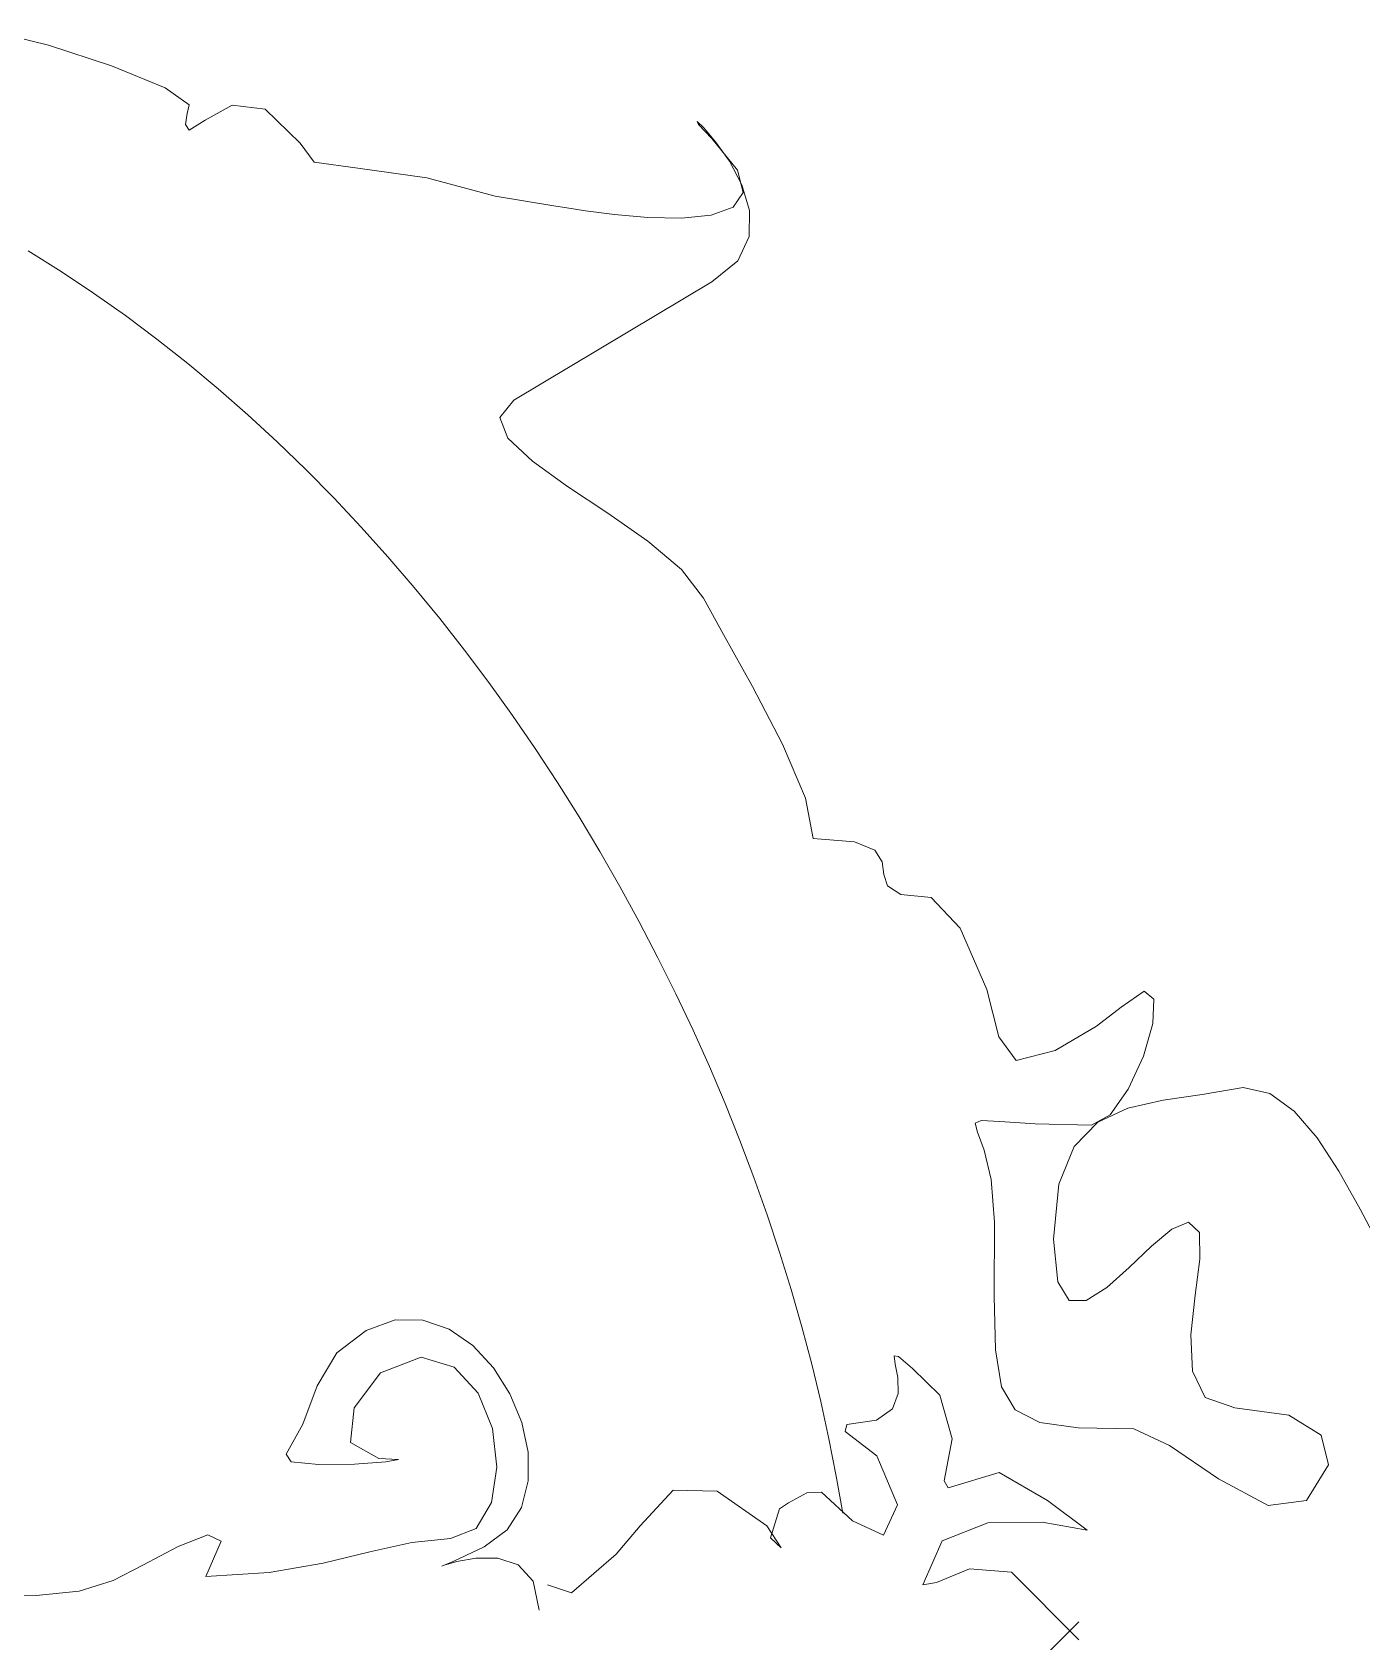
# Model space of a CAD drawing. Header units: centimetres. Extents: x 134057 to 145613, y 5028 to 39996.
# Drawn here: x 136083.9 to 136126.6, y 32875.5 to 32927.1 of the extents above; entities that cross this region are included whole.
import ezdxf

# ---------------------------------------------------------------- set-up
doc = ezdxf.new("R2010")
doc.units = ezdxf.units.CM
doc.layers.add('TEXT', color=3, linetype='Continuous', lineweight=20)

msp = doc.modelspace()

# ---------------------------------------------------------------- linework, layer by layer
at = {"layer": 'TEXT', "color": 2, "linetype": 'Continuous', "lineweight": 13}
for p, q in [((136084.397, 32926.734), (136082.711, 32927.149)), ((136086.421, 32926.072), (136084.397, 32926.734)), ((136088.14, 32925.365), (136086.421, 32926.072)), ((136088.91, 32924.814), (136088.14, 32925.365)), ((136088.849, 32924.543), (136088.91, 32924.814)), ((136090.293, 32924.804), (136089.421, 32924.328)), ((136091.346, 32924.679), (136090.293, 32924.804)), ((136088.789, 32924.182), (136088.849, 32924.543)), ((136089.421, 32924.328), (136088.91, 32924.002)), ((136092.479, 32923.586), (136091.346, 32924.679)), ((136105.431, 32924.076), (136105.214, 32924.279)), ((136105.214, 32924.279), (136105.267, 32924.183)), ((136088.91, 32924.002), (136088.789, 32924.182)), ((136105.267, 32924.183), (136105.695, 32923.731)), ((136105.812, 32923.632), (136105.431, 32924.076)), ((136092.921, 32922.974), (136092.479, 32923.586)), ((136105.695, 32923.731), (136106.512, 32922.717)), ((136106.253, 32923.004), (136105.812, 32923.632)), ((136094.324, 32922.784), (136092.921, 32922.974)), ((136096.545, 32922.468), (136094.324, 32922.784)), ((136106.65, 32922.25), (136106.253, 32923.004)), ((136106.512, 32922.717), (136106.695, 32921.998)), ((136098.736, 32921.881), (136096.545, 32922.468)), ((136106.897, 32921.428), (136106.65, 32922.25)), ((136100.686, 32921.565), (136098.736, 32921.881)), ((136106.695, 32921.998), (136106.37, 32921.532)), ((136100.966, 32921.52), (136100.686, 32921.565)), ((136101.636, 32921.414), (136100.966, 32921.52)), ((136102.57, 32921.291), (136101.636, 32921.414)), ((136103.639, 32921.197), (136102.57, 32921.291)), ((136104.714, 32921.176), (136103.639, 32921.197)), ((136105.667, 32921.273), (136104.714, 32921.176)), ((136106.37, 32921.532), (136105.667, 32921.273)), ((136106.891, 32920.595), (136106.897, 32921.428)), ((136084.801, 32919.469), (136083.741, 32920.131)), ((136084.801, 32919.469), (136083.741, 32920.131)), ((136106.525, 32919.81), (136106.891, 32920.595)), ((136105.695, 32919.129), (136106.525, 32919.81)), ((136085.843, 32918.775), (136084.801, 32919.469)), ((136085.843, 32918.775), (136084.801, 32919.469)), ((136099.333, 32915.338), (136105.695, 32919.129)), ((136086.869, 32918.051), (136085.843, 32918.775)), ((136086.869, 32918.051), (136085.843, 32918.775)), ((136087.878, 32917.296), (136086.869, 32918.051)), ((136087.878, 32917.296), (136086.869, 32918.051)), ((136088.87, 32916.513), (136087.878, 32917.296)), ((136088.87, 32916.513), (136087.878, 32917.296)), ((136089.843, 32915.702), (136088.87, 32916.513)), ((136089.843, 32915.702), (136088.87, 32916.513)), ((136090.799, 32914.864), (136089.843, 32915.702)), ((136090.799, 32914.864), (136089.843, 32915.702)), ((136098.884, 32914.776), (136099.333, 32915.338)), ((136091.736, 32914.001), (136090.799, 32914.864)), ((136091.736, 32914.001), (136090.799, 32914.864)), ((136099.142, 32914.116), (136098.884, 32914.776)), ((136092.654, 32913.112), (136091.736, 32914.001)), ((136092.654, 32913.112), (136091.736, 32914.001)), ((136099.928, 32913.373), (136099.142, 32914.116)), ((136093.553, 32912.199), (136092.654, 32913.112)), ((136093.553, 32912.199), (136092.654, 32913.112)), ((136101.059, 32912.564), (136099.928, 32913.373)), ((136102.355, 32911.703), (136101.059, 32912.564)), ((136094.433, 32911.263), (136093.553, 32912.199)), ((136094.433, 32911.263), (136093.553, 32912.199)), ((136103.635, 32910.808), (136102.355, 32911.703)), ((136095.293, 32910.305), (136094.433, 32911.263)), ((136095.293, 32910.305), (136094.433, 32911.263)), ((136104.718, 32909.894), (136103.635, 32910.808)), ((136096.133, 32909.326), (136095.293, 32910.305)), ((136096.133, 32909.326), (136095.293, 32910.305)), ((136105.424, 32908.976), (136104.718, 32909.894)), ((136096.953, 32908.327), (136096.133, 32909.326)), ((136096.953, 32908.327), (136096.133, 32909.326)), ((136106.063, 32907.81), (136105.424, 32908.976)), ((136097.752, 32907.308), (136096.953, 32908.327)), ((136097.752, 32907.308), (136096.953, 32908.327)), ((136106.995, 32906.143), (136106.063, 32907.81)), ((136098.531, 32906.271), (136097.752, 32907.308)), ((136098.531, 32906.271), (136097.752, 32907.308)), ((136099.287, 32905.217), (136098.531, 32906.271)), ((136099.287, 32905.217), (136098.531, 32906.271)), ((136107.958, 32904.288), (136106.995, 32906.143)), ((136100.023, 32904.147), (136099.287, 32905.217)), ((136100.023, 32904.147), (136099.287, 32905.217)), ((136100.736, 32903.061), (136100.023, 32904.147)), ((136100.736, 32903.061), (136100.023, 32904.147)), ((136108.695, 32902.557), (136107.958, 32904.288)), ((136101.427, 32901.961), (136100.736, 32903.061)), ((136101.427, 32901.961), (136100.736, 32903.061)), ((136108.944, 32901.26), (136108.695, 32902.557)), ((136102.095, 32900.848), (136101.427, 32901.961)), ((136102.095, 32900.848), (136101.427, 32901.961)), ((136110.269, 32901.155), (136108.944, 32901.26)), ((136110.927, 32900.885), (136110.269, 32901.155)), ((136102.74, 32899.722), (136102.095, 32900.848)), ((136102.74, 32899.722), (136102.095, 32900.848)), ((136111.16, 32900.515), (136110.927, 32900.885)), ((136111.214, 32900.111), (136111.16, 32900.515)), ((136111.331, 32899.741), (136111.214, 32900.111)), ((136103.362, 32898.584), (136102.74, 32899.722)), ((136103.362, 32898.584), (136102.74, 32899.722)), ((136111.757, 32899.47), (136111.331, 32899.741)), ((136112.734, 32899.365), (136111.757, 32899.47)), ((136113.657, 32898.388), (136112.734, 32899.365)), ((136103.961, 32897.436), (136103.362, 32898.584)), ((136103.961, 32897.436), (136103.362, 32898.584)), ((136114.519, 32896.417), (136113.657, 32898.388)), ((136104.536, 32896.278), (136103.961, 32897.436)), ((136104.536, 32896.278), (136103.961, 32897.436)), ((136114.9, 32894.898), (136114.519, 32896.417)), ((136119.569, 32896.36), (136118.826, 32895.846)), ((136119.881, 32896.101), (136119.569, 32896.36)), ((136105.086, 32895.112), (136104.536, 32896.278)), ((136105.086, 32895.112), (136104.536, 32896.278)), ((136118.826, 32895.846), (136118.041, 32895.241)), ((136119.845, 32895.32), (136119.881, 32896.101)), ((136105.612, 32893.938), (136105.086, 32895.112)), ((136105.612, 32893.938), (136105.086, 32895.112)), ((136115.456, 32894.133), (136114.9, 32894.898)), ((136118.041, 32895.241), (136116.71, 32894.458)), ((136119.544, 32894.272), (136119.845, 32895.32)), ((136116.71, 32894.458), (136115.456, 32894.133)), ((136106.113, 32892.757), (136105.612, 32893.938)), ((136106.113, 32892.757), (136105.612, 32893.938)), ((136119.06, 32893.21), (136119.544, 32894.272)), ((136122.751, 32893.274), (136121.433, 32893.046)), ((136123.6, 32893.071), (136122.751, 32893.274)), ((136106.589, 32891.571), (136106.113, 32892.757)), ((136106.589, 32891.571), (136106.113, 32892.757)), ((136118.477, 32892.386), (136119.06, 32893.21)), ((136120.182, 32892.864), (136119.047, 32892.606)), ((136121.433, 32893.046), (136120.182, 32892.864)), ((136124.383, 32892.508), (136123.6, 32893.071)), ((136117.878, 32892.056), (136118.477, 32892.386)), ((136119.047, 32892.606), (136118.077, 32892.151)), ((136125.118, 32891.656), (136124.383, 32892.508)), ((136114.139, 32892.123), (136114.335, 32892.213)), ((136114.215, 32891.831), (136114.139, 32892.123)), ((136114.433, 32891.256), (136114.215, 32891.831)), ((136114.335, 32892.213), (136114.936, 32892.178)), ((136114.936, 32892.178), (136116.073, 32892.099)), ((136116.073, 32892.099), (136117.878, 32892.056)), ((136118.077, 32892.151), (136117.323, 32891.379)), ((136107.039, 32890.38), (136106.589, 32891.571)), ((136107.039, 32890.38), (136106.589, 32891.571)), ((136114.66, 32890.32), (136114.433, 32891.256)), ((136117.323, 32891.379), (136116.834, 32890.169)), ((136125.82, 32890.586), (136125.118, 32891.656)), ((136107.464, 32889.184), (136107.039, 32890.38)), ((136107.464, 32889.184), (136107.039, 32890.38)), ((136114.765, 32888.942), (136114.66, 32890.32)), ((136116.834, 32890.169), (136116.66, 32888.401)), ((136126.505, 32889.366), (136125.82, 32890.586)), ((136107.862, 32887.986), (136107.464, 32889.184)), ((136107.862, 32887.986), (136107.464, 32889.184)), ((136127.189, 32888.067), (136126.505, 32889.366)), ((136114.756, 32886.571), (136114.765, 32888.942)), ((136119.801, 32888.172), (136120.455, 32888.719)), ((136120.455, 32888.719), (136120.991, 32888.942)), ((136120.991, 32888.942), (136121.344, 32888.612)), ((136121.344, 32888.612), (136121.358, 32887.761)), ((136116.66, 32888.401), (136116.796, 32887.025)), ((136119.085, 32887.486), (136119.801, 32888.172)), ((136108.234, 32886.787), (136107.862, 32887.986)), ((136108.234, 32886.787), (136107.862, 32887.986)), ((136121.358, 32887.761), (136121.208, 32886.598)), ((136118.369, 32886.844), (136119.085, 32887.486)), ((136108.579, 32885.586), (136108.234, 32886.787)), ((136108.579, 32885.586), (136108.234, 32886.787)), ((136114.798, 32884.845), (136114.756, 32886.571)), ((136116.796, 32887.025), (136117.165, 32886.429)), ((136117.709, 32886.43), (136118.369, 32886.844)), ((136121.208, 32886.598), (136121.07, 32885.33)), ((136117.165, 32886.429), (136117.709, 32886.43)), ((136095.519, 32885.805), (136094.588, 32885.47)), ((136095.519, 32885.805), (136094.588, 32885.47)), ((136096.417, 32885.8), (136095.519, 32885.805)), ((136096.417, 32885.8), (136095.519, 32885.805)), ((136097.259, 32885.509), (136096.417, 32885.8)), ((136097.259, 32885.509), (136096.417, 32885.8)), ((136098.021, 32884.983), (136097.259, 32885.509)), ((136098.021, 32884.983), (136097.259, 32885.509)), ((136108.897, 32884.385), (136108.579, 32885.586)), ((136108.897, 32884.385), (136108.579, 32885.586)), ((136094.588, 32885.47), (136093.647, 32884.746)), ((136094.588, 32885.47), (136093.647, 32884.746)), ((136121.07, 32885.33), (136121.12, 32884.167)), ((136093.647, 32884.746), (136093.016, 32883.693)), ((136093.647, 32884.746), (136093.016, 32883.693)), ((136095.058, 32884.103), (136096.355, 32884.61)), ((136095.058, 32884.103), (136096.355, 32884.61)), ((136096.355, 32884.61), (136097.423, 32884.288)), ((136096.355, 32884.61), (136097.423, 32884.288)), ((136098.678, 32884.273), (136098.021, 32884.983)), ((136098.678, 32884.273), (136098.021, 32884.983)), ((136111.685, 32884.637), (136111.541, 32884.651)), ((136111.541, 32884.651), (136111.574, 32884.39)), ((136111.685, 32884.637), (136111.541, 32884.651)), ((136111.541, 32884.651), (136111.574, 32884.39)), ((136112.132, 32884.251), (136111.685, 32884.637)), ((136112.132, 32884.251), (136111.685, 32884.637)), ((136114.988, 32883.66), (136114.798, 32884.845)), ((136094.206, 32882.986), (136095.058, 32884.103)), ((136094.206, 32882.986), (136095.058, 32884.103)), ((136097.423, 32884.288), (136098.188, 32883.456)), ((136097.423, 32884.288), (136098.188, 32883.456)), ((136099.208, 32883.432), (136098.678, 32884.273)), ((136099.208, 32883.432), (136098.678, 32884.273)), ((136109.188, 32883.185), (136108.897, 32884.385)), ((136109.188, 32883.185), (136108.897, 32884.385)), ((136111.574, 32884.39), (136111.659, 32883.954)), ((136111.574, 32884.39), (136111.659, 32883.954)), ((136113.005, 32883.392), (136112.132, 32884.251)), ((136113.005, 32883.392), (136112.132, 32884.251)), ((136121.12, 32884.167), (136121.531, 32883.316)), ((136093.016, 32883.693), (136092.565, 32882.46)), ((136093.016, 32883.693), (136092.565, 32882.46)), ((136098.188, 32883.456), (136098.646, 32882.319)), ((136098.188, 32883.456), (136098.646, 32882.319)), ((136111.671, 32883.442), (136111.487, 32882.954)), ((136111.671, 32883.442), (136111.487, 32882.954)), ((136111.659, 32883.954), (136111.671, 32883.442)), ((136111.659, 32883.954), (136111.671, 32883.442)), ((136115.428, 32882.917), (136114.988, 32883.66)), ((136094.09, 32881.869), (136094.206, 32882.986)), ((136094.09, 32881.869), (136094.206, 32882.986)), ((136099.587, 32882.511), (136099.208, 32883.432)), ((136099.587, 32882.511), (136099.208, 32883.432)), ((136109.45, 32881.988), (136109.188, 32883.185)), ((136109.45, 32881.988), (136109.188, 32883.185)), ((136111.487, 32882.954), (136110.98, 32882.588)), ((136111.487, 32882.954), (136110.98, 32882.588)), ((136113.406, 32881.988), (136113.005, 32883.392)), ((136113.406, 32881.988), (136113.005, 32883.392)), ((136121.531, 32883.316), (136122.48, 32882.986)), ((136122.48, 32882.986), (136124.211, 32882.749)), ((136092.565, 32882.46), (136092.023, 32881.497)), ((136092.565, 32882.46), (136092.023, 32881.497)), ((136099.791, 32881.562), (136099.587, 32882.511)), ((136099.791, 32881.562), (136099.587, 32882.511)), ((136110.027, 32882.445), (136109.967, 32882.229)), ((136110.027, 32882.445), (136109.967, 32882.229)), ((136110.98, 32882.588), (136110.027, 32882.445)), ((136110.98, 32882.588), (136110.027, 32882.445)), ((136116.215, 32882.511), (136115.428, 32882.917)), ((136117.45, 32882.343), (136116.215, 32882.511)), ((136124.211, 32882.749), (136125.255, 32882.106)), ((136098.646, 32882.319), (136098.791, 32881.081)), ((136098.646, 32882.319), (136098.791, 32881.081)), ((136109.685, 32880.793), (136109.45, 32881.988)), ((136109.685, 32880.793), (136109.45, 32881.988)), ((136109.967, 32882.229), (136110.989, 32881.442)), ((136109.967, 32882.229), (136110.989, 32881.442)), ((136113.145, 32880.645), (136113.406, 32881.988)), ((136113.145, 32880.645), (136113.406, 32881.988)), ((136119.232, 32882.309), (136117.45, 32882.343)), ((136120.384, 32881.778), (136119.232, 32882.309)), ((136125.255, 32882.106), (136125.488, 32881.158)), ((136092.023, 32881.497), (136092.187, 32881.252)), ((136092.023, 32881.497), (136092.187, 32881.252)), ((136095.001, 32881.361), (136094.09, 32881.869)), ((136095.001, 32881.361), (136094.09, 32881.869)), ((136099.797, 32880.636), (136099.791, 32881.562)), ((136099.797, 32880.636), (136099.791, 32881.562)), ((136110.989, 32881.442), (136111.651, 32879.872)), ((136110.989, 32881.442), (136111.651, 32879.872)), ((136121.956, 32880.702), (136120.384, 32881.778)), ((136092.187, 32881.252), (136093.066, 32881.161)), ((136092.187, 32881.252), (136093.066, 32881.161)), ((136093.066, 32881.161), (136094.223, 32881.175)), ((136093.066, 32881.161), (136094.223, 32881.175)), ((136094.223, 32881.175), (136095.222, 32881.246)), ((136094.223, 32881.175), (136095.222, 32881.246)), ((136095.627, 32881.324), (136095.001, 32881.361)), ((136095.627, 32881.324), (136095.001, 32881.361)), ((136095.222, 32881.246), (136095.627, 32881.324)), ((136095.222, 32881.246), (136095.627, 32881.324)), ((136098.791, 32881.081), (136098.618, 32879.943)), ((136098.791, 32881.081), (136098.618, 32879.943)), ((136114.915, 32880.905), (136113.276, 32880.414)), ((136114.915, 32880.905), (136113.276, 32880.414)), ((136116.464, 32880.013), (136114.915, 32880.905)), ((136116.464, 32880.013), (136114.915, 32880.905)), ((136125.488, 32881.158), (136124.782, 32880.008)), ((136099.58, 32879.786), (136099.797, 32880.636)), ((136099.58, 32879.786), (136099.797, 32880.636)), ((136104.447, 32880.339), (136103.394, 32879.196)), ((136104.447, 32880.339), (136103.394, 32879.196)), ((136105.86, 32880.309), (136104.447, 32880.339)), ((136105.86, 32880.309), (136104.447, 32880.339)), ((136109.891, 32879.602), (136109.685, 32880.793)), ((136109.891, 32879.602), (136109.685, 32880.793)), ((136113.276, 32880.414), (136113.145, 32880.645)), ((136113.276, 32880.414), (136113.145, 32880.645)), ((136123.553, 32879.853), (136121.956, 32880.702)), ((136098.618, 32879.943), (136098.124, 32879.112)), ((136098.618, 32879.943), (136098.124, 32879.112)), ((136107.455, 32879.196), (136105.86, 32880.309)), ((136107.455, 32879.196), (136105.86, 32880.309)), ((136108.152, 32879.938), (136107.861, 32879.737)), ((136108.152, 32879.938), (136107.861, 32879.737)), ((136108.743, 32880.258), (136108.152, 32879.938)), ((136108.743, 32880.258), (136108.152, 32879.938)), ((136109.215, 32880.279), (136108.743, 32880.258)), ((136109.215, 32880.279), (136108.743, 32880.258)), ((136110.207, 32879.361), (136109.215, 32880.279)), ((136110.207, 32879.361), (136109.215, 32880.279)), ((136111.651, 32879.872), (136111.2, 32878.895)), ((136111.651, 32879.872), (136111.2, 32878.895)), ((136117.743, 32879.06), (136116.464, 32880.013)), ((136117.743, 32879.06), (136116.464, 32880.013)), ((136124.782, 32880.008), (136123.553, 32879.853)), ((136099.117, 32879.063), (136099.58, 32879.786)), ((136099.117, 32879.063), (136099.58, 32879.786)), ((136107.861, 32879.737), (136107.575, 32878.815)), ((136107.861, 32879.737), (136107.575, 32878.815)), ((136111.2, 32878.895), (136110.207, 32879.361)), ((136111.2, 32878.895), (136110.207, 32879.361)), ((136114.545, 32879.297), (136116.29, 32879.318)), ((136114.545, 32879.297), (136116.29, 32879.318)), ((136116.29, 32879.318), (136117.743, 32879.06)), ((136116.29, 32879.318), (136117.743, 32879.06)), ((136089.514, 32878.908), (136088.554, 32878.536)), ((136089.514, 32878.908), (136088.554, 32878.536)), ((136089.934, 32878.701), (136089.514, 32878.908)), ((136089.934, 32878.701), (136089.514, 32878.908)), ((136097.302, 32878.789), (136096.057, 32878.663)), ((136097.302, 32878.789), (136096.057, 32878.663)), ((136098.124, 32879.112), (136097.302, 32878.789)), ((136098.124, 32879.112), (136097.302, 32878.789)), ((136098.385, 32878.519), (136099.117, 32879.063)), ((136098.385, 32878.519), (136099.117, 32879.063)), ((136103.394, 32879.196), (136102.622, 32878.283)), ((136103.394, 32879.196), (136102.622, 32878.283)), ((136107.921, 32878.494), (136107.455, 32879.196)), ((136107.921, 32878.494), (136107.455, 32879.196)), ((136107.575, 32878.815), (136107.921, 32878.494)), ((136107.575, 32878.815), (136107.921, 32878.494)), ((136113.079, 32878.718), (136114.545, 32879.297)), ((136113.079, 32878.718), (136114.545, 32879.297)), ((136088.554, 32878.536), (136087.42, 32877.931)), ((136088.554, 32878.536), (136087.42, 32877.931)), ((136089.451, 32877.571), (136089.934, 32878.701)), ((136089.451, 32877.571), (136089.934, 32878.701)), ((136094.714, 32878.361), (136093.209, 32878)), ((136094.714, 32878.361), (136093.209, 32878)), ((136096.057, 32878.663), (136094.714, 32878.361)), ((136096.057, 32878.663), (136094.714, 32878.361)), ((136097.412, 32878.066), (136098.385, 32878.519)), ((136097.412, 32878.066), (136098.385, 32878.519)), ((136102.622, 32878.283), (136101.188, 32877.04)), ((136102.622, 32878.283), (136101.188, 32877.04)), ((136112.463, 32877.3), (136113.079, 32878.718)), ((136112.463, 32877.3), (136113.079, 32878.718)), ((136087.42, 32877.931), (136086.473, 32877.436)), ((136087.42, 32877.931), (136086.473, 32877.436)), ((136093.209, 32878), (136091.476, 32877.698)), ((136093.209, 32878), (136091.476, 32877.698)), ((136097.024, 32877.904), (136097.412, 32878.066)), ((136097.024, 32877.904), (136097.412, 32878.066)), ((136097.097, 32877.932), (136097.024, 32877.904)), ((136097.097, 32877.932), (136097.024, 32877.904)), ((136097.504, 32878.051), (136097.097, 32877.932)), ((136097.504, 32878.051), (136097.097, 32877.932)), ((136098.119, 32878.159), (136097.504, 32878.051)), ((136098.119, 32878.159), (136097.504, 32878.051)), ((136098.816, 32878.158), (136098.119, 32878.159)), ((136098.816, 32878.158), (136098.119, 32878.159)), ((136099.471, 32877.946), (136098.816, 32878.158)), ((136099.471, 32877.946), (136098.816, 32878.158)), ((136099.955, 32877.422), (136099.471, 32877.946)), ((136099.955, 32877.422), (136099.471, 32877.946)), ((136113.967, 32877.812), (136112.9, 32877.376)), ((136113.967, 32877.812), (136112.9, 32877.376)), ((136115.306, 32877.707), (136113.967, 32877.812)), ((136115.306, 32877.707), (136113.967, 32877.812)), ((136086.473, 32877.436), (136085.384, 32877.098)), ((136086.473, 32877.436), (136085.384, 32877.098)), ((136091.476, 32877.698), (136089.451, 32877.571)), ((136091.476, 32877.698), (136089.451, 32877.571)), ((136100.145, 32876.488), (136099.955, 32877.422)), ((136100.145, 32876.488), (136099.955, 32877.422)), ((136101.188, 32877.04), (136100.416, 32877.3)), ((136101.188, 32877.04), (136100.416, 32877.3)), ((136112.9, 32877.376), (136112.463, 32877.3)), ((136112.9, 32877.376), (136112.463, 32877.3)), ((136117.472, 32875.541), (136115.306, 32877.707)), ((136117.472, 32875.541), (136115.306, 32877.707)), ((136084.003, 32876.964), (136082.418, 32876.986)), ((136084.003, 32876.964), (136082.418, 32876.986)), ((136085.384, 32877.098), (136084.003, 32876.964)), ((136085.384, 32877.098), (136084.003, 32876.964)), ((136117.472, 32876.118), (136115.306, 32873.952)), ((136117.472, 32876.118), (136115.306, 32873.952))]:
    msp.add_line(p, q, dxfattribs=at)

doc.saveas('drawing.dxf')
